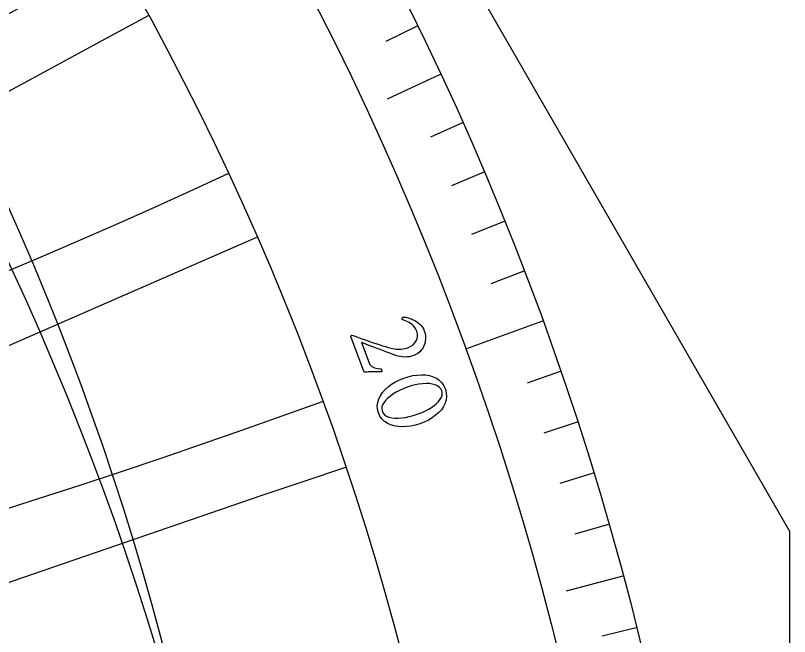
# Model space of a CAD drawing. Header units: millimetres. Extents: x -105 to 105, y -105 to 128.
# Drawn here: x 78.98 to 105, y 24.6 to 45.46 of the extents above; entities that cross this region are included whole.
import ezdxf

# ---------------------------------------------------------------- set-up
doc = ezdxf.new("R2010")
doc.units = ezdxf.units.MM
for name, color, linetype in [('CUT_OUTER', 1, 'Continuous'), ('ENGRAVE', 7, 'Continuous'), ('ENGRAVE_FINE', 8, 'Continuous'), ('TEXT', 5, 'Continuous')]:
    doc.layers.add(name, color=color, linetype=linetype)

msp = doc.modelspace()

# ---------------------------------------------------------------- linework, layer by layer
at = {"layer": 'CUT_OUTER'}
msp.add_lwpolyline([(30.8079, 103.6071), (32.4928, 102.4838), (76.8653, 76.8653), (105, 28.1347), (105, -28.1347), (76.8653, -76.8653), (28.1347, -105), (-28.1347, -105), (-76.8653, -76.8653), (-105, -28.1347), (-105, 28.1347), (-76.8653, 76.8653), (-32.6892, 102.3704), (-32.4055, 102.6778), (-32.4029, 102.6804), (-32.3998, 102.6824), (-30.8138, 103.6069)], dxfattribs=at)
at = {"layer": 'ENGRAVE'}
for points in [[(93.2591, 43.4874), (91.4748, 42.6554)], [(-87.0884, -38.0178), (87.0884, 38.0178)], [(96.6944, 35.1939), (94.1043, 34.2512)], [(99.3938, 26.6325), (97.4921, 26.1229)]]:
    msp.add_lwpolyline(points, dxfattribs=at)
for radius in [102.9, 102.9, 100.1438, 95.025, 95.025, 95.025]:
    msp.add_circle((0, 0), radius, dxfattribs=at)
for centre, radius, start, end in [((-16.7555, 0), 96.4909, 280, 80), ((0, 190.05), 164.5881, 240, 300), ((0, 277.8345), 261.079, 250, 290)]:
    msp.add_arc(centre, radius, start, end, dxfattribs=at)
at = {"layer": 'ENGRAVE_FINE'}
for points in [[(92.4859, 45.1084), (91.4242, 44.5906)], [(94.0038, 41.8532), (92.9247, 41.3727)], [(94.7199, 40.2062), (93.6326, 39.7447)], [(95.4072, 38.547), (94.312, 38.1045)], [(-87.0884, -38.0178), (87.0884, 38.0178)], [(96.0654, 36.8761), (94.9626, 36.4527)], [(97.2939, 33.501), (96.177, 33.1164)], [(97.8637, 31.7978), (96.7403, 31.4328)], [(98.4038, 30.085), (97.2741, 29.7397)], [(98.9138, 28.3631), (97.7783, 28.0375)], [(99.8434, 24.8938), (98.6973, 24.608)]]:
    msp.add_lwpolyline(points, dxfattribs=at)
for centre, radius, start, end in [((-8.3136, 0), 95.388, 275, 85), ((-7.6193, -3.3261), 95.388, 298.583333, 108.583334), ((-15.356, -6.7036), 96.4909, 303.583333, 103.583333), ((-218.936, 501.5223), 538.9136, 283.583333, 303.583333), ((-436.2057, 999.2277), 1086.1407, 288.5833333, 298.5833333), ((0, 224.8483), 203.7818, 245, 295), ((436.2057, -999.2277), 1086.1407, 108.5833333, 118.5833333)]:
    msp.add_arc(centre, radius, start, end, dxfattribs=at)
at = {"layer": 'TEXT'}
for points in [[(91.2872, 33.4878), (91.2364, 33.4896), (91.1826, 33.4908), (91.1257, 33.4913), (91.0658, 33.4911), (91.0055, 33.4906), (90.9475, 33.4899), (90.8918, 33.489), (90.8385, 33.4879), (90.7907, 33.4869), (90.7513, 33.4859), (90.7206, 33.4851), (90.6983, 33.4844), (90.2496, 34.6756), (90.2516, 34.6826), (90.2547, 34.6902), (90.2587, 34.6984), (90.2638, 34.7073), (90.2694, 34.7156), (90.2749, 34.7222), (90.2803, 34.7269), (90.2857, 34.7298), (90.3959, 34.6889), (90.5082, 34.6476), (90.6226, 34.6059), (90.7391, 34.5639), (90.8562, 34.5223), (90.972, 34.4823), (91.0868, 34.4436), (91.2005, 34.4064), (91.3109, 34.3716), (91.4159, 34.3403), (91.5155, 34.3124), (91.6097, 34.288), (91.7037, 34.2675), (91.7892, 34.2548), (91.8662, 34.2498), (91.9348, 34.2525), (91.999, 34.2613), (92.0632, 34.2744), (92.1274, 34.2917), (92.1914, 34.3134), (92.2742, 34.352), (92.3447, 34.4017), (92.403, 34.4625), (92.4491, 34.5344), (92.48, 34.6128), (92.493, 34.693), (92.488, 34.775), (92.4651, 34.8588), (92.4357, 34.9254), (92.4004, 34.9845), (92.3592, 35.0363), (92.3122, 35.0807), (92.2625, 35.1187), (92.2133, 35.1511), (92.1647, 35.1781), (92.1167, 35.1996), (92.0721, 35.2165), (92.0341, 35.2296), (92.0025, 35.2391), (91.9774, 35.2449), (91.9747, 35.2564), (91.9748, 35.2691), (91.9776, 35.2832), (91.9833, 35.2986), (91.9901, 35.3129), (91.9965, 35.3237), (92.0025, 35.331), (92.008, 35.3348), (92.0297, 35.3342), (92.0587, 35.3311), (92.095, 35.3254), (92.1387, 35.317), (92.1874, 35.3052), (92.2388, 35.289), (92.2929, 35.2683), (92.3497, 35.2433), (92.4069, 35.2137), (92.4623, 35.1795), (92.5158, 35.1407), (92.5676, 35.0973), (92.6153, 35.0485), (92.657, 34.9935), (92.6927, 34.9324), (92.7222, 34.865), (92.7481, 34.7801), (92.7621, 34.6951), (92.7642, 34.61), (92.7542, 34.5249), (92.734, 34.4423), (92.705, 34.3648), (92.6672, 34.2923), (92.6207, 34.2249), (92.5669, 34.1647), (92.5071, 34.1138), (92.4413, 34.0723), (92.3695, 34.0401), (92.2946, 34.0163), (92.2195, 34.0001), (92.1441, 33.9914), (92.0684, 33.9902), (91.9929, 33.9957), (91.9177, 34.0068), (91.843, 34.0237), (91.7686, 34.0462), (91.6695, 34.0804), (91.5668, 34.1169), (91.4603, 34.1558), (91.3501, 34.1969), (91.2398, 34.2386), (91.1329, 34.2791), (91.0294, 34.3185), (90.9293, 34.3567), (90.8358, 34.3924), (90.7522, 34.4242), (90.6783, 34.452), (90.6143, 34.4759), (90.8723, 33.7902), (90.8946, 33.7427), (90.9234, 33.7029), (90.9587, 33.6708), (91.0005, 33.6463), (91.0496, 33.6278), (91.1071, 33.6136), (91.1728, 33.6037), (91.2467, 33.598), (91.2579, 33.5964), (91.2676, 33.5906), (91.2758, 33.5807), (91.2825, 33.5668), (91.2843, 33.5604), (91.2859, 33.5519), (91.2873, 33.5413), (91.2884, 33.5286), (91.2891, 33.5158), (91.2891, 33.5047), (91.2885, 33.4954), (91.2872, 33.4878)], [(93.4289, 32.9131), (93.4617, 32.789), (93.4716, 32.668), (93.4588, 32.55), (93.4232, 32.4353), (93.3678, 32.3252), (93.296, 32.2212), (93.2078, 32.1234), (93.103, 32.0318), (92.9851, 31.9478), (92.8573, 31.873), (92.7196, 31.8071), (92.572, 31.7503), (92.4206, 31.7047), (92.2714, 31.6723), (92.1244, 31.6532), (91.9796, 31.6473), (91.8405, 31.6551), (91.7105, 31.6771), (91.5896, 31.7134), (91.4778, 31.7638), (91.3786, 31.8293), (91.2956, 31.9105), (91.2289, 32.0074), (91.1783, 32.1203), (91.148, 32.2369), (91.1399, 32.3524), (91.154, 32.4669), (91.1901, 32.5804), (91.2454, 32.6907), (91.3165, 32.7956), (91.4037, 32.8951), (91.5069, 32.9893), (91.6231, 33.0762), (91.7494, 33.1539), (91.8858, 33.2226), (92.0324, 33.282), (92.183, 33.3302), (92.3317, 33.3649), (92.4784, 33.3861), (92.6233, 33.3938), (92.7626, 33.3871), (92.893, 33.3653), (93.0144, 33.3284), (93.1269, 33.2764), (93.2267, 33.209), (93.3103, 33.1259), (93.3777, 33.0273), (93.4289, 32.9131)], [(93.3064, 32.8495), (93.2727, 32.9185), (93.224, 32.9762), (93.1604, 33.0227), (93.0818, 33.058), (92.9912, 33.0826), (92.8913, 33.0969), (92.7823, 33.1009), (92.664, 33.0947), (92.5394, 33.0787), (92.411, 33.0531), (92.279, 33.018), (92.1434, 32.9735), (92.0117, 32.9224), (91.8882, 32.8661), (91.7728, 32.8047), (91.6655, 32.7381), (91.5689, 32.6685), (91.4854, 32.598), (91.4152, 32.5264), (91.358, 32.4539), (91.3166, 32.382), (91.2935, 32.3123), (91.2887, 32.245), (91.3021, 32.1799), (91.3372, 32.108), (91.3873, 32.0489), (91.4525, 32.0025), (91.5329, 31.9689), (91.6255, 31.9468), (91.7274, 31.9352), (91.8388, 31.9339), (91.9596, 31.9432), (92.0864, 31.9618), (92.216, 31.9885), (92.3481, 32.0234), (92.483, 32.0665), (92.6163, 32.1166), (92.7403, 32.1714), (92.8548, 32.2307), (92.9599, 32.2947), (93.0538, 32.3619), (93.1346, 32.4306), (93.2022, 32.501), (93.2567, 32.573), (93.2957, 32.6449), (93.317, 32.7149), (93.3206, 32.7832), (93.3064, 32.8495)]]:
    msp.add_lwpolyline(points, close=True, dxfattribs=at)

doc.saveas('drawing.dxf')
